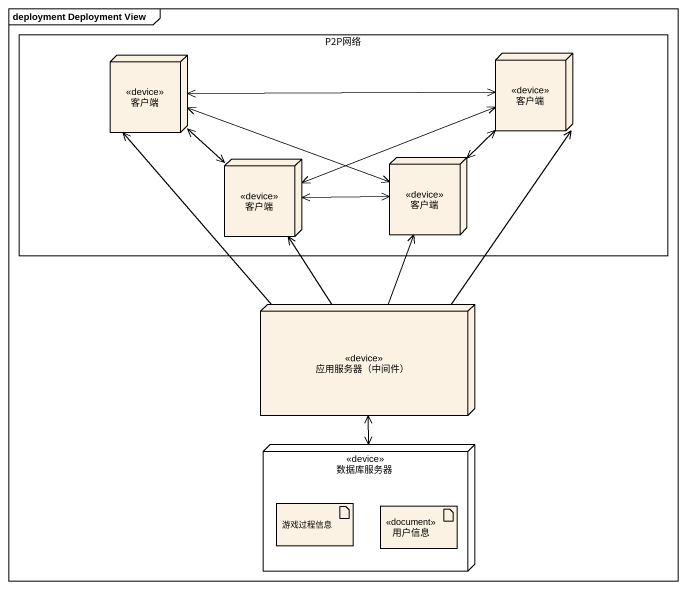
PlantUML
@startuml
mainframe deployment Deployment View
rectangle P2P网络 {
  node 客户端 <<device>>
  node "客户端" as 客户端_2 <<device>>
  node "客户端" as 客户端_3 <<device>>
  node "客户端" as 客户端_4 <<device>>
}
node "应用服务器（中间件）" as 应用服务器_中间件 <<device>>
node 数据库服务器 <<device>> {
  artifact 游戏过程信息
  artifact 用户信息 <<document>>
}
客户端 -right-> 客户端_2
客户端 --> 客户端_3
客户端 -right-> 客户端_4
客户端_2 -left-> 客户端
客户端_2 -left-> 客户端_3
客户端_2 --> 客户端_4
客户端_3 -up-> 客户端
客户端_3 -right-> 客户端_2
客户端_3 -right-> 客户端_4
客户端_4 -left-> 客户端
客户端_4 -up-> 客户端_2
客户端_4 -left-> 客户端_3
应用服务器_中间件 -up-> 客户端
应用服务器_中间件 -up-> 客户端_2
应用服务器_中间件 -up-> 客户端_3
应用服务器_中间件 -up-> 客户端_4
应用服务器_中间件 --> 数据库服务器
数据库服务器 -up-> 应用服务器_中间件
@enduml
